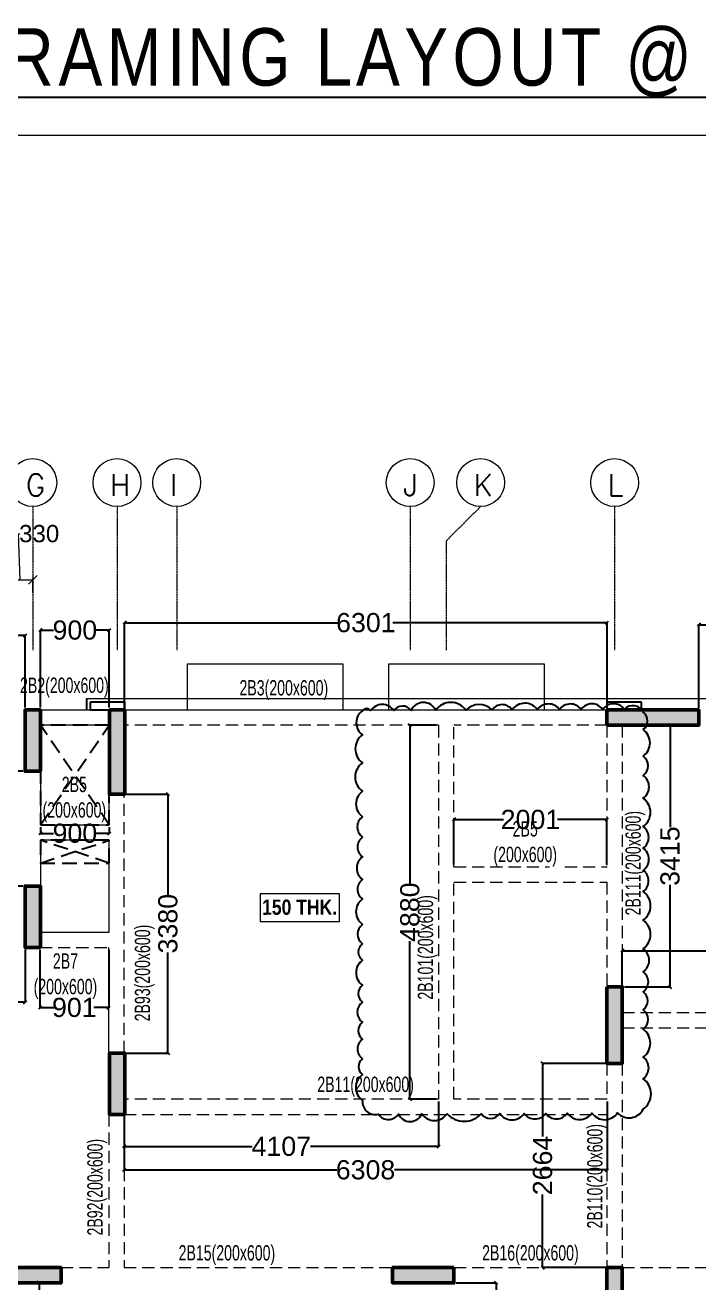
# Model space of a CAD drawing. Header units: millimetres. Extents: x -29 to 37328, y -5 to 79129.
# Drawn here: x 18661 to 27461, y 62709 to 79129 of the extents above; entities that cross this region are included whole.
import ezdxf
from ezdxf.enums import TextEntityAlignment as Align

# ---------------------------------------------------------------- set-up
doc = ezdxf.new("R2010")
doc.units = ezdxf.units.MM
for name, pattern in [('ACAD_ISO04W100', [30, 24, -3, 0, -3]), ('DASHED', [0.75, 0.5, -0.25]), ('HIDDEN', [9.525, 6.35, -3.175])]:
    doc.linetypes.add(name, pattern=pattern)
for name, color, linetype, lineweight in [('A-ANNO-DIMS', 8, 'Continuous', 15), ('A-ANNO-GRID-LINE', 8, 'ACAD_ISO04W100', 20), ('A-ANNO-GRID-TEXT', 13, 'Continuous', 15), ('A-BOXING PROJECTION', 8, 'Continuous', 9), ('A-CLMN', 5, 'Continuous', 50), ('A-CONC-PATT', 253, 'Continuous', 0), ('S - BEAM', 7, 'Continuous', 13), ('S - BEAM TXT', 30, 'Continuous', 13), ('S - SLAB TXT', 2, 'Continuous', 13), ('STR-COL-DIM', 8, 'Continuous', 18), ('STR-Stair', 1, 'Continuous', 13)]:
    doc.layers.add(name, color=color, linetype=linetype, lineweight=lineweight)
for name, color, linetype in [('BAND DETAILS', 2, 'Continuous'), ('S-DIM', 8, 'Continuous'), ('SL-FW-HIDDEN', 1, 'Continuous'), ('sub title', 22, 'Continuous')]:
    doc.layers.add(name, color=color, linetype=linetype)
doc.styles.add('ROMANS', font='romans.shx')
doc.styles.add('S - GRID TXT', font='ARIALNB.TTF')
doc.styles.add('SD', font='ARIALNB.TTF')
doc.styles.add('SOBHA', font='arial.ttf')
doc.styles.add('TITLE', font='tahoma.ttf')
doc.dimstyles.new('S--20', dxfattribs={"dimscale": 20, "dimtxt": 12.5, "dimasz": 2, "dimexe": 0.25, "dimexo": 1.5, "dimgap": 0.1, "dimtad": 0, "dimdec": 0, "dimrnd": 0.0005, "dimzin": 0, "dimdsep": 46, "dimtxsty": 'SOBHA', "dimblk": 'OBLIQUE', "dimcen": 0.09, "dimclrd": 8, "dimclre": 8, "dimclrt": 4, "dimadec": 0, "dimazin": 0, "dimtfac": 1, "dimtdec": 0, "dimtofl": 0, "dimtmove": 0, "dimatfit": 3, "dimfxl": 0.18, "dimtolj": 1, "dimtzin": 0, "dimlwd": -1, "dimlwe": -1, "dimarcsym": 0})
doc.dimstyles.new('S-75', dxfattribs={"dimscale": 75, "dimtxt": 2.5, "dimasz": 1.5, "dimexe": 0.25, "dimexo": 0.25, "dimgap": 0.1, "dimtad": 0, "dimdec": 0, "dimzin": 0, "dimdsep": 46, "dimtxsty": 'SOBHA', "dimblk": 'OBLIQUE', "dimcen": 0.09, "dimclrd": 8, "dimclre": 8, "dimclrt": 6, "dimadec": 5, "dimazin": 0, "dimtfac": 1, "dimtdec": 0, "dimtmove": 0, "dimatfit": 3, "dimfxl": 0.18, "dimtolj": 1, "dimtzin": 0, "dimlwd": -1, "dimlwe": -1, "dimarcsym": 0})

# ---------------------------------------------------------------- blocks, each defined once
blk = doc.blocks.new('*U106')
at = {"layer": 'SL-FW-HIDDEN', "linetype": 'HIDDEN', "ltscale": 30}
for p, q in [((900, 300), (0, 0)), ((0, 300), (900, 0))]:
    blk.add_line(p, q, dxfattribs=at)
blk.add_lwpolyline([(0, 300), (900, 300), (900, 0), (0, 0)], close=True, dxfattribs=at)
at = {"layer": 'SL-FW-HIDDEN', "linetype": 'DASHED', "ltscale": 250, "style": 'TITLE'}
blk.add_attdef('DECRIPTION', text='', height=125, dxfattribs=at).set_placement((960, 116), align=Align.MIDDLE_CENTER)
blk = doc.blocks.new('*U77')
at = {"layer": 'SL-FW-HIDDEN', "linetype": 'HIDDEN', "ltscale": 30}
for p, q in [((900, 1300), (0, 0)), ((0, 1300), (900, 0))]:
    blk.add_line(p, q, dxfattribs=at)
blk.add_lwpolyline([(0, 1300), (900, 1300), (900, 0), (0, 0)], close=True, dxfattribs=at)
at = {"layer": 'SL-FW-HIDDEN', "linetype": 'DASHED', "ltscale": 250, "style": 'TITLE'}
blk.add_attdef('DECRIPTION', text='', height=125, dxfattribs=at).set_placement((960, 116), align=Align.MIDDLE_CENTER)
blk = doc.blocks.new('FIRST FLOOR ROOF FRAMING LAYOUT')
at = {"layer": 'BAND DETAILS', "color": 1, "linetype": 'ByBlock'}
blk.add_lwpolyline([(22733, -2536234, 0.520567), (22733, -2536549, 0.520567), (22733, -2536915, 0.520567), (22733, -2537286, 0.520567), (22733, -2537619, 0.520567), (22733, -2537884, 0.520567), (22733, -2538143, 0.520567), (22733, -2538437, 0.520567), (22733, -2538692, 0.520567), (22733, -2539025, 0.520567), (22733, -2539277, 0.520567), (22733, -2539491, 0.520567), (22733, -2539819, 0.520567), (22733, -2540038, 0.520567), (22733, -2540302, 0.520567), (22733, -2540521, 0.520567), (22733, -2540779, 0.520567), (22733, -2540984, 0.520567), (22733, -2541323, 0.520567), (22940, -2541503, 0.520567), (23203, -2541501, 0.63986), (23508, -2541499, 0.520567), (23837, -2541497, 0.439114), (24285, -2541495, 0.520567), (24525, -2541494, 0.520567), (24846, -2541492, 0.520567), (25126, -2541491, 0.520567), (25407, -2541489, 0.520567), (25728, -2541487, 0.520567), (26064, -2541485, 0.520567), (26398, -2541436, 0.520567), (26398, -2541038, 0.520567), (26398, -2540758, 0.520567), (26398, -2540391, 0.520567), (26398, -2540139, 0.520567), (26398, -2539906, 0.520567), (26398, -2539644, 0.520567), (26398, -2539342, 0.520567), (26398, -2538969, 0.520567), (26398, -2538594, 0.520567), (26398, -2538318, 0.520567), (26398, -2538029, 0.520567), (26398, -2537747, 0.520567), (26398, -2537377, 0.520567), (26398, -2537078, 0.520567), (26398, -2536828, 0.520567), (26398, -2536481, 0.520567), (26398, -2536254, 0.520567), (26152, -2536215, 0.520567), (25870, -2536217, 0.520567), (25588, -2536218, 0.520567), (25306, -2536220, 0.520567), (25017, -2536221, 0.520567), (24687, -2536223, 0.520567), (24423, -2536224, 0.413218), (24083, -2536226, 0.520567), (23690, -2536228, 0.633072), (23366, -2536230, 0.520567), (23143, -2536232, 0.520567), (22839, -2536233, 0.520567)], format="xyb", close=True, dxfattribs=at)
at = {"layer": 'S - BEAM', "linetype": 'ByBlock', "ltscale": 25}
for p, q in [((18525, -2536224, 0), (19425, -2536224, 0)), ((19625, -2536224, 0), (25927, -2536224, 0)), ((19425, -2536424, 0), (18525, -2536424, 0)), ((18525, -2537024, 0), (18525, -2537724, 0)), ((19425, -2537724, 0), (19425, -2537324, 0)), ((18525, -2537924, 0), (18525, -2538524, 0)), ((19425, -2539124, 0), (19425, -2537924, 0)), ((18525, -2539124, 0), (19425, -2539124, 0)), ((19418, -2540704, -1), (19418, -2539324, -1))]:
    blk.add_line(p, q, dxfattribs=at)
at = {"layer": 'S - BEAM', "linetype": 'HIDDEN', "ltscale": 25}
for p, q in [((23726, -2536424, 1), (19625, -2536424, 0)), ((25927, -2536424, 0), (23926, -2536424, 1)), ((25926, -2536424), (25926, -2538274)), ((26126, -2536424), (26126, -2539839)), ((19618, -2540704, -1), (19618, -2537324, -1)), ((25926, -2538474), (25926, -2539839)), ((18518, -2539324, 0), (19419, -2539324, 0)), ((26126, -2540174, 0), (31456, -2540174, 0)), ((26127, -2540374, 0), (28956, -2540374, 0)), ((25926, -2540839), (25926, -2541304)), ((26126, -2540839), (26126, -2543504)), ((23726, -2541304, 0), (19618, -2541304, -1)), ((19418, -2541504, -1), (19418, -2543504, -1)), ((19618, -2541504, -1), (19618, -2543504, -1)), ((19618, -2541504, -1), (25927, -2541504, -1)), ((25926, -2541504), (25926, -2543504)), ((18796, -2543504), (19418, -2543504)), ((19618, -2543504), (23126, -2543504)), ((23926, -2543504), (25926, -2543504)), ((26126, -2543504), (28956, -2543504))]:
    blk.add_line(p, q, dxfattribs=at)
at = {"layer": 'S - BEAM', "color": 7, "linetype": 'ByBlock', "elevation": 0}
for points in [[(20445, -2536224), (20445, -2535624), (22475, -2535624), (22475, -2536224)], [(23075, -2536224), (23075, -2535624), (25104, -2535624), (25104, -2536224)]]:
    blk.add_lwpolyline(points, dxfattribs=at)
at = {"layer": 'S - BEAM', "linetype": 'HIDDEN', "ltscale": 25}
for points, elevation in [([(23726, -2536424), (23726, -2541304)], 0), ([(23926, -2538274), (23926, -2536424)], 0), ([(23926, -2538274), (25176, -2538274)], -2), ([(25376, -2538274), (25927, -2538274)], -2), ([(23926, -2541304), (23926, -2539839), (23926, -2538474)], 0), ([(23926, -2538474), (25927, -2538474)], -2), ([(25927, -2541304), (23926, -2541304)], -1)]:
    blk.add_lwpolyline(points, dxfattribs=dict(at, elevation=elevation))
at = {"layer": 'S - BEAM', "linetype": 'ByBlock', "ltscale": 25}
blk.add_lwpolyline([(18525, -2537724), (19425, -2537724)], dxfattribs=at)
at = {"layer": 'S - BEAM', "linetype": 'ByBlock', "ltscale": 25, "elevation": 0}
blk.add_lwpolyline([(19425, -2537924), (18525, -2537924)], dxfattribs=at)
at = {"layer": 'S - SLAB TXT', "color": 9, "elevation": 0}
blk.add_lwpolyline([(21394, -2538987), (22431, -2538987), (22431, -2538623), (21394, -2538623)], close=True, dxfattribs=at)
at = {"layer": 'SL-FW-HIDDEN', "color": 3, "linetype": 'DASHED', "lineweight": 5, "ltscale": 30, "xscale": -1, "rotation": 180}
for name, p in [('*U77', (18525, -2536424, 0)), ('*U106', (18525, -2537924, 0))]:
    blk.add_blockref(name, p, dxfattribs=at)
at = {"layer": 'S - BEAM TXT', "char_height": 200, "attachment_point": 8, "style": 'S - GRID TXT'}
for s, insert in [('{\\fSwis721 LtCn BT|b0|i0|c0|p34;\\W0.9;2B2(200x600)}', (18838, -2536062)), ('{\\fSwis721 LtCn BT|b0|i0|c0|p34;\\W0.9;2B3(200x600)}', (21705, -2536095, 0)), ('{\\fSwis721 LtCn BT|b0|i0|c0|p34;\\W0.9;2B5\\P(200x600)}', (18968, -2537690)), ('{\\fSwis721 LtCn BT|b0|i0|c0|p34;\\W0.9;2B7\\P(200x600)}', (18852, -2539996, 0)), ('{\\fSwis721 LtCn BT|b0|i0|c0|p34;\\W0.9;2B11(200x600)}', (22773, -2541272, 0)), ('{\\fSwis721 LtCn BT|b0|i0|c0|p34;\\W0.9;2B15(200x600)}', (20961, -2543472, 1)), ('{\\fSwis721 LtCn BT|b0|i0|c0|p34;\\W0.9;2B16(200x600)}', (24926, -2543472, 1))]:
    blk.add_mtext(s, dxfattribs=dict(at, insert=insert))
at = {"layer": 'S - BEAM TXT', "char_height": 200, "attachment_point": 8, "rotation": 90, "style": 'S - GRID TXT'}
for s, insert in [('{\\fSwis721 LtCn BT|b0|i0|c0|p34;\\W0.9;2B111(200x600)}', (26427, -2538225, 0)), ('{\\fSwis721 LtCn BT|b0|i0|c0|p34;\\W0.9;2B93(200x600)}', (20018, -2539659, 0)), ('{\\fSwis721 LtCn BT|b0|i0|c0|p34;\\W0.9;2B110(200x600)}', (25927, -2542312, 1)), ('{\\fSwis721 LtCn BT|b0|i0|c0|p34;\\W0.9;2B92(200x600)}', (19398, -2542455, 0))]:
    blk.add_mtext(s, dxfattribs=dict(at, insert=insert))
at = {"layer": 'S - BEAM TXT', "color": 1, "insert": (24858, -2538270, 0), "char_height": 200, "attachment_point": 8, "style": 'S - GRID TXT'}
blk.add_mtext('{\\fSwis721 LtCn BT|b0|i0|c0|p34;\\W0.9;2B5\\P(200x600)}', dxfattribs=at)
at = {"layer": 'S - BEAM TXT', "color": 1, "insert": (23715, -2539324, 1), "char_height": 200, "attachment_point": 8, "rotation": 90, "style": 'S - GRID TXT'}
blk.add_mtext('{\\fSwis721 LtCn BT|b0|i0|c0|p34;\\W0.9;2B101(200x600)}', dxfattribs=at)
at = {"layer": 'S - SLAB TXT', "linetype": 'Continuous', "style": 'S - GRID TXT'}
blk.add_text('150 THK.', height=200, rotation=0.0107, dxfattribs=at).set_placement((21421, -2538899, 0))
blk = doc.blocks.new('_Oblique')
at = {"color": 0, "linetype": 'ByBlock', "lineweight": -2}
blk.add_line((-0.5, -0.5), (0.5, 0.5), dxfattribs=at)
blk = doc.blocks.new('*D12')
at = {"layer": 'Defpoints', "color": 0, "transparency": 16777216}
for p in [(31040, -1593781), (30710, -1593969, 0), (31040, -1593969, 0)]:
    blk.add_point(p, dxfattribs=at)
at = {"layer": 'STR-COL-DIM', "color": 8, "transparency": 16777216}
for p, q in [((30875, -1593781), (30854, -1593179)), ((30854, -1593179), (30869, -1593179)), ((30710, -1593950), (30710, -1593762)), ((30710, -1593781), (31040, -1593781)), ((31040, -1593950), (31040, -1593762))]:
    blk.add_line(p, q, dxfattribs=at)
at = {"layer": 'STR-COL-DIM', "color": 8, "transparency": 16777216, "xscale": 112.5, "yscale": 112.5, "zscale": 112.5, "rotation": 180}
blk.add_blockref('_Oblique', (30710, -1593781), dxfattribs=at)
at = {"layer": 'STR-COL-DIM', "color": 8, "transparency": 16777216, "xscale": 112.5, "yscale": 112.5, "zscale": 112.5}
blk.add_blockref('_Oblique', (31040, -1593781), dxfattribs=at)
at = {"layer": 'STR-COL-DIM', "color": 6, "transparency": 16777216, "insert": (31124, -1593179), "char_height": 225, "attachment_point": 5, "style": 'SOBHA'}
blk.add_mtext('\\A1;330', dxfattribs=at)
blk = doc.blocks.new('FFR')
at = {"layer": 'A-CONC-PATT'}
h = blk.add_hatch(color=256, dxfattribs=at)
h.dxf.hatch_style = 1
h.paths.add_polyline_path([(10570, 38060), (10770, 38060), (10770, 38860), (10570, 38860)])
h = blk.add_hatch(color=256, dxfattribs=at)
h.dxf.hatch_style = 1
h.paths.add_polyline_path([(11870, 38860), (11670, 38860), (11670, 37760), (11870, 37760)])
h = blk.add_hatch(color=256, dxfattribs=at)
h.dxf.hatch_style = 1
h.paths.add_polyline_path([(18170, 38860), (18170, 38660), (19370, 38660), (19370, 38860)])
h = blk.add_hatch(color=256, dxfattribs=at)
h.dxf.hatch_style = 1
h.paths.add_polyline_path([(10570, 35760), (10770, 35760), (10770, 36560), (10570, 36560)])
h = blk.add_hatch(color=256, dxfattribs=at)
h.dxf.hatch_style = 1
h.paths.add_polyline_path([(11870, 34380), (11670, 34380), (11670, 33580), (11870, 33580)])
h = blk.add_hatch(color=256, dxfattribs=at)
h.dxf.hatch_style = 1
h.paths.add_polyline_path([(10240, 31580), (10240, 31380), (11040, 31380), (11040, 31580)])
h = blk.add_hatch(color=256, dxfattribs=at)
h.dxf.hatch_style = 1
h.paths.add_polyline_path([(16170, 31380), (16170, 31580), (15370, 31580), (15370, 31380)])
h = blk.add_hatch(color=256, dxfattribs=at)
h.dxf.hatch_style = 1
h.paths.add_polyline_path([(18170, 30580), (18370, 30580), (18370, 31580), (18170, 31580)])
at = {"layer": 'A-CLMN'}
for points, elevation in [([(10770, 38060), (10570, 38060), (10570, 38860), (10770, 38860)], 0), ([(11670, 38860), (11870, 38860), (11870, 37760), (11670, 37760)], 0), ([(18170, 38660), (18170, 38860), (19370, 38860), (19370, 38660)], 1), ([(10770, 35760), (10570, 35760), (10570, 36560), (10770, 36560)], 0), ([(11670, 34380), (11870, 34380), (11870, 33580), (11670, 33580)], 0), ([(10240, 31380), (10240, 31580), (11040, 31580), (11040, 31380)], 1), ([(16170, 31580), (16170, 31380), (15370, 31380), (15370, 31580)], 1), ([(18370, 30580), (18170, 30580), (18170, 31580), (18370, 31580)], 1)]:
    blk.add_lwpolyline(points, close=True, dxfattribs=dict(at, elevation=elevation))
blk = doc.blocks.new('ELEVATION FEATURE - ELEVATION FEATURE-2962623-SECOND FLOOR LEVEL')
at = {"layer": 'A-BOXING PROJECTION', "color": 2}
for p, q in [((4989488, 4991256), (4990808, 4991256)), ((4990808, 4991256), (4998138, 4991256))]:
    blk.add_line(p, q, dxfattribs=at)
at = {"layer": 'A-BOXING PROJECTION', "color": 2, "lineweight": 25}
for p, q in [((4989488, 4991256), (4989488, 4991106)), ((4989988, 4991206), (4989538, 4991206)), ((4989538, 4991206), (4989538, 4991106)), ((4989988, 4991106), (4989988, 4991206)), ((4996738, 4991206), (4996288, 4991206)), ((4996288, 4991206), (4996288, 4991106)), ((4996738, 4991106), (4996738, 4991206)), ((4989538, 4991106), (4989988, 4991106)), ((4996288, 4991106), (4996738, 4991106))]:
    blk.add_line(p, q, dxfattribs=at)
blk = doc.blocks.new('*D380')
at = {"layer": 'Defpoints', "color": 0, "linetype": 'ByBlock', "transparency": 16777216}
for p in [(26261, 68758), (24261, 68139, 0), (26261, 68139)]:
    blk.add_point(p, dxfattribs=at)
at = {"layer": 'S-DIM', "color": 8, "transparency": 16777216}
for p, q in [((24261, 68169), (24261, 68763)), ((24261, 68758), (24908, 68758)), ((26261, 68758), (25614, 68758)), ((26261, 68169), (26261, 68763))]:
    blk.add_line(p, q, dxfattribs=at)
at = {"layer": 'S-DIM', "color": 8, "linetype": 'ByBlock', "transparency": 16777216, "xscale": 40, "yscale": 40, "zscale": 40, "rotation": 180}
blk.add_blockref('_Oblique', (24261, 68758), dxfattribs=at)
at = {"layer": 'S-DIM', "color": 8, "linetype": 'ByBlock', "transparency": 16777216, "xscale": 40, "yscale": 40, "zscale": 40}
blk.add_blockref('_Oblique', (26261, 68758), dxfattribs=at)
at = {"layer": 'S-DIM', "color": 4, "linetype": 'ByBlock', "transparency": 16777216, "insert": (25261, 68758), "char_height": 250, "attachment_point": 5, "style": 'SOBHA'}
blk.add_mtext('\\A1;2001', dxfattribs=at)
blk = doc.blocks.new('*D252')
at = {"layer": 'Defpoints', "color": 0, "linetype": 'ByBlock', "transparency": 16777216}
for p in [(24061, 69988, 0), (23686, 65108), (24061, 65108, 0)]:
    blk.add_point(p, dxfattribs=at)
at = {"layer": 'S-DIM', "color": 8, "transparency": 16777216}
for p, q in [((24031, 69988), (23681, 69988)), ((23686, 69988), (23686, 67928)), ((23686, 65108), (23686, 67168)), ((24031, 65108), (23681, 65108))]:
    blk.add_line(p, q, dxfattribs=at)
at = {"layer": 'S-DIM', "color": 8, "linetype": 'ByBlock', "transparency": 16777216, "xscale": 40, "yscale": 40, "zscale": 40}
for p, rotation in [((23686, 69988), 90), ((23686, 65108), 270)]:
    blk.add_blockref('_Oblique', p, dxfattribs=dict(at, rotation=rotation))
at = {"layer": 'S-DIM', "color": 4, "linetype": 'ByBlock', "transparency": 16777216, "insert": (23686, 67548), "char_height": 250, "attachment_point": 5, "rotation": 90, "style": 'SOBHA'}
blk.add_mtext('\\A1;4880', dxfattribs=at)
blk = doc.blocks.new('*D257')
at = {"layer": 'Defpoints', "color": 0, "linetype": 'ByBlock', "transparency": 16777216}
for p in [(18661, 71161), (17161, 70189, 0), (18661, 70189, 0)]:
    blk.add_point(p, dxfattribs=at)
at = {"layer": 'S-DIM', "color": 8, "transparency": 16777216}
for p, q in [((17161, 70219), (17161, 71166)), ((17161, 71161), (17548, 71161)), ((18661, 71161), (18274, 71161)), ((18661, 70219), (18661, 71166))]:
    blk.add_line(p, q, dxfattribs=at)
at = {"layer": 'S-DIM', "color": 8, "linetype": 'ByBlock', "transparency": 16777216, "xscale": 40, "yscale": 40, "zscale": 40, "rotation": 180}
blk.add_blockref('_Oblique', (17161, 71161), dxfattribs=at)
at = {"layer": 'S-DIM', "color": 8, "linetype": 'ByBlock', "transparency": 16777216, "xscale": 40, "yscale": 40, "zscale": 40}
blk.add_blockref('_Oblique', (18661, 71161), dxfattribs=at)
at = {"layer": 'S-DIM', "color": 4, "linetype": 'ByBlock', "transparency": 16777216, "insert": (17911, 71161), "char_height": 250, "attachment_point": 5, "style": 'SOBHA'}
blk.add_mtext('\\A1;1500', dxfattribs=at)
blk = doc.blocks.new('*D384')
at = {"layer": 'Defpoints', "color": 0, "linetype": 'ByBlock', "transparency": 16777216}
for p in [(19760, 71230), (18860, 70189, 0), (19760, 70189, 0)]:
    blk.add_point(p, dxfattribs=at)
at = {"layer": 'S-DIM', "color": 8, "transparency": 16777216}
for p, q in [((18860, 70219), (18860, 71235)), ((18860, 71230), (19033, 71230)), ((19760, 71230), (19588, 71230)), ((19760, 70219), (19760, 71235))]:
    blk.add_line(p, q, dxfattribs=at)
at = {"layer": 'S-DIM', "color": 8, "linetype": 'ByBlock', "transparency": 16777216, "xscale": 40, "yscale": 40, "zscale": 40, "rotation": 180}
blk.add_blockref('_Oblique', (18860, 71230), dxfattribs=at)
at = {"layer": 'S-DIM', "color": 8, "linetype": 'ByBlock', "transparency": 16777216, "xscale": 40, "yscale": 40, "zscale": 40}
blk.add_blockref('_Oblique', (19760, 71230), dxfattribs=at)
at = {"layer": 'S-DIM', "color": 4, "linetype": 'ByBlock', "transparency": 16777216, "insert": (19310, 71230), "char_height": 250, "attachment_point": 5, "style": 'SOBHA'}
blk.add_mtext('\\A1;900', dxfattribs=at)
blk = doc.blocks.new('*D258')
at = {"layer": 'Defpoints', "color": 0, "linetype": 'ByBlock', "transparency": 16777216}
for p in [(26262, 71327), (19960, 69989, 0), (26262, 69988, 0)]:
    blk.add_point(p, dxfattribs=at)
at = {"layer": 'S-DIM', "color": 8, "transparency": 16777216}
for p, q in [((19960, 70019), (19960, 71332)), ((19960, 71327), (22759, 71327)), ((26262, 71327), (23463, 71327)), ((26262, 70018), (26262, 71332))]:
    blk.add_line(p, q, dxfattribs=at)
at = {"layer": 'S-DIM', "color": 8, "linetype": 'ByBlock', "transparency": 16777216, "xscale": 40, "yscale": 40, "zscale": 40, "rotation": 180}
blk.add_blockref('_Oblique', (19960, 71327), dxfattribs=at)
at = {"layer": 'S-DIM', "color": 8, "linetype": 'ByBlock', "transparency": 16777216, "xscale": 40, "yscale": 40, "zscale": 40}
blk.add_blockref('_Oblique', (26262, 71327), dxfattribs=at)
at = {"layer": 'S-DIM', "color": 4, "linetype": 'ByBlock', "transparency": 16777216, "insert": (23111, 71327), "char_height": 250, "attachment_point": 5, "style": 'SOBHA'}
blk.add_mtext('\\A1;6301', dxfattribs=at)
blk = doc.blocks.new('*D385')
at = {"layer": 'Defpoints', "color": 0, "linetype": 'ByBlock', "transparency": 16777216}
for p in [(27461, 71301), (27461, 70188), (30991, 70189, 1)]:
    blk.add_point(p, dxfattribs=at)
at = {"layer": 'S-DIM', "color": 8, "transparency": 16777216}
for p, q in [((27461, 70218), (27461, 71306)), ((27461, 71301), (28851, 71301)), ((30991, 71301), (29602, 71301)), ((30991, 70219), (30991, 71306))]:
    blk.add_line(p, q, dxfattribs=at)
at = {"layer": 'S-DIM', "color": 8, "linetype": 'ByBlock', "transparency": 16777216, "xscale": 40, "yscale": 40, "zscale": 40, "rotation": 180}
blk.add_blockref('_Oblique', (27461, 71301), dxfattribs=at)
at = {"layer": 'S-DIM', "color": 8, "linetype": 'ByBlock', "transparency": 16777216, "xscale": 40, "yscale": 40, "zscale": 40}
blk.add_blockref('_Oblique', (30991, 71301), dxfattribs=at)
at = {"layer": 'S-DIM', "color": 4, "linetype": 'ByBlock', "transparency": 16777216, "insert": (29226, 71301), "char_height": 250, "attachment_point": 5, "style": 'SOBHA'}
blk.add_mtext('\\A1;3529', dxfattribs=at)
blk = doc.blocks.new('*D259')
at = {"layer": 'Defpoints', "color": 0, "linetype": 'ByBlock', "transparency": 16777216}
for p in [(18860, 68689, 0), (19760, 68689, 0), (19760, 68577)]:
    blk.add_point(p, dxfattribs=at)
at = {"layer": 'S-DIM', "color": 8, "transparency": 16777216}
for p, q in [((18860, 68659), (18860, 68572)), ((19760, 68659), (19760, 68572)), ((18860, 68577), (19033, 68577)), ((19760, 68577), (19588, 68577))]:
    blk.add_line(p, q, dxfattribs=at)
at = {"layer": 'S-DIM', "color": 8, "linetype": 'ByBlock', "transparency": 16777216, "xscale": 40, "yscale": 40, "zscale": 40, "rotation": 180}
blk.add_blockref('_Oblique', (18860, 68577), dxfattribs=at)
at = {"layer": 'S-DIM', "color": 8, "linetype": 'ByBlock', "transparency": 16777216, "xscale": 40, "yscale": 40, "zscale": 40}
blk.add_blockref('_Oblique', (19760, 68577), dxfattribs=at)
at = {"layer": 'S-DIM', "color": 4, "linetype": 'ByBlock', "transparency": 16777216, "insert": (19310, 68577), "char_height": 250, "attachment_point": 5, "style": 'SOBHA'}
blk.add_mtext('\\A1;900', dxfattribs=at)
blk = doc.blocks.new('*D260')
at = {"layer": 'Defpoints', "color": 0, "linetype": 'ByBlock', "transparency": 16777216}
for p in [(14061, 67089, 0), (18661, 67089, 0), (18661, 66373)]:
    blk.add_point(p, dxfattribs=at)
at = {"layer": 'S-DIM', "color": 8, "transparency": 16777216}
for p, q in [((14061, 67059), (14061, 66368)), ((18661, 67059), (18661, 66368)), ((14061, 66373), (15981, 66373)), ((18661, 66373), (16741, 66373))]:
    blk.add_line(p, q, dxfattribs=at)
at = {"layer": 'S-DIM', "color": 8, "linetype": 'ByBlock', "transparency": 16777216, "xscale": 40, "yscale": 40, "zscale": 40, "rotation": 180}
blk.add_blockref('_Oblique', (14061, 66373), dxfattribs=at)
at = {"layer": 'S-DIM', "color": 8, "linetype": 'ByBlock', "transparency": 16777216, "xscale": 40, "yscale": 40, "zscale": 40}
blk.add_blockref('_Oblique', (18661, 66373), dxfattribs=at)
at = {"layer": 'S-DIM', "color": 4, "linetype": 'ByBlock', "transparency": 16777216, "insert": (16361, 66373), "char_height": 250, "attachment_point": 5, "style": 'SOBHA'}
blk.add_mtext('\\A1;4600', dxfattribs=at)
blk = doc.blocks.new('*D261')
at = {"layer": 'Defpoints', "color": 0, "linetype": 'ByBlock', "transparency": 16777216}
for p in [(18853, 67088, 0), (19753, 67088, 0), (19753, 66303)]:
    blk.add_point(p, dxfattribs=at)
at = {"layer": 'S-DIM', "color": 8, "transparency": 16777216}
for p, q in [((18853, 67058), (18853, 66298)), ((19753, 67058), (19753, 66298)), ((18853, 66303), (19049, 66303)), ((19753, 66303), (19557, 66303))]:
    blk.add_line(p, q, dxfattribs=at)
at = {"layer": 'S-DIM', "color": 8, "linetype": 'ByBlock', "transparency": 16777216, "xscale": 40, "yscale": 40, "zscale": 40, "rotation": 180}
blk.add_blockref('_Oblique', (18853, 66303), dxfattribs=at)
at = {"layer": 'S-DIM', "color": 8, "linetype": 'ByBlock', "transparency": 16777216, "xscale": 40, "yscale": 40, "zscale": 40}
blk.add_blockref('_Oblique', (19753, 66303), dxfattribs=at)
at = {"layer": 'S-DIM', "color": 4, "linetype": 'ByBlock', "transparency": 16777216, "insert": (19303, 66303), "char_height": 250, "attachment_point": 5, "style": 'SOBHA'}
blk.add_mtext('\\A1;901', dxfattribs=at)
blk = doc.blocks.new('*D262')
at = {"layer": 'Defpoints', "color": 0, "linetype": 'ByBlock', "transparency": 16777216}
for p in [(31791, 67044), (26461, 66238, 0), (31791, 66238, 0)]:
    blk.add_point(p, dxfattribs=at)
at = {"layer": 'S-DIM', "color": 8, "transparency": 16777216}
for p, q in [((26461, 66268), (26461, 67049)), ((26461, 67044), (28751, 67044)), ((31791, 67044), (29501, 67044)), ((31791, 66268), (31791, 67049))]:
    blk.add_line(p, q, dxfattribs=at)
at = {"layer": 'S-DIM', "color": 8, "linetype": 'ByBlock', "transparency": 16777216, "xscale": 40, "yscale": 40, "zscale": 40, "rotation": 180}
blk.add_blockref('_Oblique', (26461, 67044), dxfattribs=at)
at = {"layer": 'S-DIM', "color": 8, "linetype": 'ByBlock', "transparency": 16777216, "xscale": 40, "yscale": 40, "zscale": 40}
blk.add_blockref('_Oblique', (31791, 67044), dxfattribs=at)
at = {"layer": 'S-DIM', "color": 4, "linetype": 'ByBlock', "transparency": 16777216, "insert": (29126, 67044), "char_height": 250, "attachment_point": 5, "style": 'SOBHA'}
blk.add_mtext('\\A1;5330', dxfattribs=at)
blk = doc.blocks.new('*D264')
at = {"layer": 'Defpoints', "color": 0, "linetype": 'ByBlock', "transparency": 16777216}
for p in [(19953, 65108, -1), (24061, 65108, 0), (24061, 64490)]:
    blk.add_point(p, dxfattribs=at)
at = {"layer": 'S-DIM', "color": 8, "transparency": 16777216}
for p, q in [((19953, 65078), (19953, 64485)), ((24061, 65078), (24061, 64485)), ((19953, 64490), (21627, 64490)), ((24061, 64490), (22387, 64490))]:
    blk.add_line(p, q, dxfattribs=at)
at = {"layer": 'S-DIM', "color": 8, "linetype": 'ByBlock', "transparency": 16777216, "xscale": 40, "yscale": 40, "zscale": 40, "rotation": 180}
blk.add_blockref('_Oblique', (19953, 64490), dxfattribs=at)
at = {"layer": 'S-DIM', "color": 8, "linetype": 'ByBlock', "transparency": 16777216, "xscale": 40, "yscale": 40, "zscale": 40}
blk.add_blockref('_Oblique', (24061, 64490), dxfattribs=at)
at = {"layer": 'S-DIM', "color": 4, "linetype": 'ByBlock', "transparency": 16777216, "insert": (22007, 64490), "char_height": 250, "attachment_point": 5, "style": 'SOBHA'}
blk.add_mtext('\\A1;4107', dxfattribs=at)
blk = doc.blocks.new('*D265')
at = {"layer": 'Defpoints', "color": 0, "linetype": 'ByBlock', "transparency": 16777216}
for p in [(19953, 65149, -1), (26262, 65108, -1), (26262, 64183)]:
    blk.add_point(p, dxfattribs=at)
at = {"layer": 'S-DIM', "color": 8, "transparency": 16777216}
for p, q in [((19953, 65119), (19953, 64178)), ((26262, 65078), (26262, 64178)), ((19953, 64183), (22731, 64183)), ((26262, 64183), (23484, 64183))]:
    blk.add_line(p, q, dxfattribs=at)
at = {"layer": 'S-DIM', "color": 8, "linetype": 'ByBlock', "transparency": 16777216, "xscale": 40, "yscale": 40, "zscale": 40, "rotation": 180}
blk.add_blockref('_Oblique', (19953, 64183), dxfattribs=at)
at = {"layer": 'S-DIM', "color": 8, "linetype": 'ByBlock', "transparency": 16777216, "xscale": 40, "yscale": 40, "zscale": 40}
blk.add_blockref('_Oblique', (26262, 64183), dxfattribs=at)
at = {"layer": 'S-DIM', "color": 4, "linetype": 'ByBlock', "transparency": 16777216, "insert": (23107, 64183), "char_height": 250, "attachment_point": 5, "style": 'SOBHA'}
blk.add_mtext('\\A1;6308', dxfattribs=at)
blk = doc.blocks.new('*D348')
at = {"layer": 'Defpoints', "color": 0, "linetype": 'ByBlock', "transparency": 16777216}
for p in [(18530, 62709, 0), (18842, 62709), (18531, 59159, 1)]:
    blk.add_point(p, dxfattribs=at)
at = {"layer": 'S-DIM', "color": 8, "transparency": 16777216}
for p, q in [((18560, 62709), (18847, 62709)), ((18842, 62709), (18842, 61308)), ((18842, 59159), (18842, 60559)), ((18561, 59159), (18847, 59159))]:
    blk.add_line(p, q, dxfattribs=at)
at = {"layer": 'S-DIM', "color": 8, "linetype": 'ByBlock', "transparency": 16777216, "xscale": 40, "yscale": 40, "zscale": 40}
for p, rotation in [((18842, 62709), 90), ((18842, 59159), 270)]:
    blk.add_blockref('_Oblique', p, dxfattribs=dict(at, rotation=rotation))
at = {"layer": 'S-DIM', "color": 4, "linetype": 'ByBlock', "transparency": 16777216, "insert": (18842, 60934), "char_height": 250, "attachment_point": 5, "rotation": 90, "style": 'SOBHA'}
blk.add_mtext('\\A1;3550', dxfattribs=at)
blk = doc.blocks.new('*D349')
at = {"layer": 'Defpoints', "color": 0, "linetype": 'ByBlock', "transparency": 16777216}
for p in [(17681, 69389), (18660, 69389, 0), (18661, 67889, 0)]:
    blk.add_point(p, dxfattribs=at)
at = {"layer": 'S-DIM', "color": 8, "transparency": 16777216}
for p, q in [((18630, 69389), (17676, 69389)), ((17681, 69389), (17681, 69002)), ((17681, 67889), (17681, 68275)), ((18631, 67889), (17676, 67889))]:
    blk.add_line(p, q, dxfattribs=at)
at = {"layer": 'S-DIM', "color": 8, "linetype": 'ByBlock', "transparency": 16777216, "xscale": 40, "yscale": 40, "zscale": 40}
for p, rotation in [((17681, 69389), 90), ((17681, 67889), 270)]:
    blk.add_blockref('_Oblique', p, dxfattribs=dict(at, rotation=rotation))
at = {"layer": 'S-DIM', "color": 4, "linetype": 'ByBlock', "transparency": 16777216, "insert": (17681, 68639), "char_height": 250, "attachment_point": 5, "rotation": 90, "style": 'SOBHA'}
blk.add_mtext('\\A1;1500', dxfattribs=at)
blk = doc.blocks.new('*D351')
at = {"layer": 'Defpoints', "color": 0, "linetype": 'ByBlock', "transparency": 16777216}
for p in [(19953, 69088, -1), (20526, 69088), (19953, 65708, -1)]:
    blk.add_point(p, dxfattribs=at)
at = {"layer": 'S-DIM', "color": 8, "transparency": 16777216}
for p, q in [((19983, 69088), (20531, 69088)), ((20526, 69088), (20526, 67773)), ((20526, 65708), (20526, 67023)), ((19983, 65708), (20531, 65708))]:
    blk.add_line(p, q, dxfattribs=at)
at = {"layer": 'S-DIM', "color": 8, "linetype": 'ByBlock', "transparency": 16777216, "xscale": 40, "yscale": 40, "zscale": 40}
for p, rotation in [((20526, 69088), 90), ((20526, 65708), 270)]:
    blk.add_blockref('_Oblique', p, dxfattribs=dict(at, rotation=rotation))
at = {"layer": 'S-DIM', "color": 4, "linetype": 'ByBlock', "transparency": 16777216, "insert": (20526, 67398), "char_height": 250, "attachment_point": 5, "rotation": 90, "style": 'SOBHA'}
blk.add_mtext('\\A1;3380', dxfattribs=at)
blk = doc.blocks.new('*D421')
at = {"layer": 'Defpoints', "color": 0, "linetype": 'ByBlock', "transparency": 16777216}
for p in [(24261, 62708), (24260, 59159, 0), (24813, 59159)]:
    blk.add_point(p, dxfattribs=at)
at = {"layer": 'S-DIM', "color": 8, "transparency": 16777216}
for p, q in [((24291, 62708), (24818, 62708)), ((24813, 62708), (24813, 61309)), ((24813, 59159), (24813, 60558)), ((24290, 59159), (24818, 59159))]:
    blk.add_line(p, q, dxfattribs=at)
at = {"layer": 'S-DIM', "color": 8, "linetype": 'ByBlock', "transparency": 16777216, "xscale": 40, "yscale": 40, "zscale": 40}
for p, rotation in [((24813, 62708), 90), ((24813, 59159), 270)]:
    blk.add_blockref('_Oblique', p, dxfattribs=dict(at, rotation=rotation))
at = {"layer": 'S-DIM', "color": 4, "linetype": 'ByBlock', "transparency": 16777216, "insert": (24813, 60933), "char_height": 250, "attachment_point": 5, "rotation": 90, "style": 'SOBHA'}
blk.add_mtext('\\A1;3549', dxfattribs=at)
blk = doc.blocks.new('*D426')
at = {"layer": 'Defpoints', "color": 0, "linetype": 'ByBlock', "transparency": 16777216}
for p in [(25420, 65573), (26461, 65573), (26461, 62909, 1)]:
    blk.add_point(p, dxfattribs=at)
at = {"layer": 'S-DIM', "color": 8, "transparency": 16777216}
for p, q in [((26431, 65573), (25415, 65573)), ((25420, 65573), (25420, 64618)), ((25420, 62909), (25420, 63864)), ((26431, 62909), (25415, 62909))]:
    blk.add_line(p, q, dxfattribs=at)
at = {"layer": 'S-DIM', "color": 8, "linetype": 'ByBlock', "transparency": 16777216, "xscale": 40, "yscale": 40, "zscale": 40}
for p, rotation in [((25420, 65573), 90), ((25420, 62909), 270)]:
    blk.add_blockref('_Oblique', p, dxfattribs=dict(at, rotation=rotation))
at = {"layer": 'S-DIM', "color": 4, "linetype": 'ByBlock', "transparency": 16777216, "insert": (25420, 64241), "char_height": 250, "attachment_point": 5, "rotation": 90, "style": 'SOBHA'}
blk.add_mtext('\\A1;2664', dxfattribs=at)
blk = doc.blocks.new('*D427')
at = {"layer": 'Defpoints', "color": 0, "linetype": 'ByBlock', "transparency": 16777216}
for p in [(26461, 69988), (27085, 69988), (26461, 66573)]:
    blk.add_point(p, dxfattribs=at)
at = {"layer": 'S-DIM', "color": 8, "transparency": 16777216}
for p, q in [((26491, 69988), (27090, 69988)), ((27085, 69988), (27085, 68657)), ((27085, 66573), (27085, 67904)), ((26491, 66573), (27090, 66573))]:
    blk.add_line(p, q, dxfattribs=at)
at = {"layer": 'S-DIM', "color": 8, "linetype": 'ByBlock', "transparency": 16777216, "xscale": 40, "yscale": 40, "zscale": 40}
for p, rotation in [((27085, 69988), 90), ((27085, 66573), 270)]:
    blk.add_blockref('_Oblique', p, dxfattribs=dict(at, rotation=rotation))
at = {"layer": 'S-DIM', "color": 4, "linetype": 'ByBlock', "transparency": 16777216, "insert": (27085, 68280), "char_height": 250, "attachment_point": 5, "rotation": 90, "style": 'SOBHA'}
blk.add_mtext('\\A1;3415', dxfattribs=at)
blk = doc.blocks.new('STRG')
at = {"layer": 'A-ANNO-DIMS', "linetype": 'ACAD_ISO04W100'}
for p, q in [((31040.4, -1592823.7, -0.1), (31040.4, -1594699.7, -0.1)), ((32140.4, -1592823.7, -0.1), (32140.4, -1594699.7, -0.1)), ((32920.4, -1592823.7, -0.1), (32920.4, -1594699.7, -0.1)), ((35970.4, -1592823.7, -0.1), (35970.4, -1594699.7, -0.1)), ((36890, -1592823.7, -0.1), (36440, -1593273.7, -0.1)), ((38640.1, -1592823.7, -0.1), (38640.1, -1594699.7, -0.1)), ((36440, -1593273.7, -0.1), (36440, -1594699.7, -0.1))]:
    blk.add_line(p, q, dxfattribs=at)
at = {"layer": 'A-ANNO-GRID-TEXT'}
for centre in [(31040.4, -1592511.5, -0.1), (32140.4, -1592511.5, -0.1), (32920.4, -1592511.5, -0.1), (35970.4, -1592511.5, -0.1), (36890, -1592511.5, -0.1), (38640.1, -1592511.5, -0.1)]:
    blk.add_circle(centre, 312.3, dxfattribs=at)
at = {"layer": 'A-ANNO-GRID-TEXT', "style": 'ROMANS'}
for s, p in [('G', (30948, -1592684.4, 0.2)), ('H', (32048, -1592684.4, 0.2)), ('I', (32828, -1592684.4, 0.2)), ('J', (35878, -1592684.4, 0.2)), ('K', (36797.6, -1592684.4, 0.2)), ('L', (38547.8, -1592684.4, 0.2))]:
    blk.add_text(s, height=282.2, dxfattribs=at).set_placement(p)
at = {"layer": 'STR-COL-DIM'}
dim = blk.add_linear_dim(base=(31040.4, -1593780.5), p1=(30710.4, -1593969.2, -0.1), p2=(31040.4, -1593969.2, -0.1), dimstyle='S-75', override={"dimtxt": 3, "dimtmove": 1}, dxfattribs=at)
dim.commit()
dim.dimension.update_dxf_attribs({"geometry": '*D12', "text_midpoint": (30876, -1593178.7), "dimtype": 128})

msp = doc.modelspace()

# ---------------------------------------------------------------- hatches: boundary and pattern name
at = {"layer": 'A-CONC-PATT'}
h = msp.add_hatch(color=256, dxfattribs=at)
h.dxf.hatch_style = 1
h.paths.add_polyline_path([(26460.7, 66573.6), (26260.7, 66573.6), (26260.4, 65573.6), (26460.7, 65573.6)])

# ---------------------------------------------------------------- linework, layer by layer
at = {"layer": 'A-CLMN'}
for elevation in [0.5, 0.3]:
    msp.add_lwpolyline([(26260.7, 66573.6), (26460.7, 66573.6), (26460.7, 65573.6), (26260.4, 65573.6)], close=True, dxfattribs=dict(at, elevation=elevation))
at = {"layer": 'STR-Stair', "linetype": 'ByBlock', "elevation": 0.1}
msp.add_lwpolyline([(-29, 77690.5), (37327.8, 77690.5), (37327.8, -5.4), (-29, -5.4)], close=True, dxfattribs=at)

# ---------------------------------------------------------------- block references
at = {"color": 1}
msp.add_blockref('FIRST FLOOR ROOF FRAMING LAYOUT', (334.9, 2606412.3), dxfattribs=at)
at = {"layer": 'A-ANNO-GRID-LINE'}
msp.add_blockref('STRG', (-12279.7, 1665668.3, -0.4), dxfattribs=at)
at = {"layer": 'A-BOXING PROJECTION'}
msp.add_blockref('ELEVATION FEATURE - ELEVATION FEATURE-2962623-SECOND FLOOR LEVEL', (-4970027.3, -4920917.1, -0.1), dxfattribs=at)
at = {"layer": 'BAND DETAILS', "linetype": 'ByBlock'}
msp.add_blockref('FFR', (8090.7, 31328.6, -0.1), dxfattribs=at)

# ---------------------------------------------------------------- texts
at = {"layer": 'sub title', "color": 7, "insert": (21140.4, 79089, -0.6), "char_height": 750, "width": 25541.361, "attachment_point": 2, "style": 'SD'}
msp.add_mtext('{\\fArial Narrow|b0|i0|c0|p34;\\T1.1;\\LFIRST FLOOR ROOF FRAMING LAYOUT @ +108.50m SFL}', dxfattribs=at)

# ---------------------------------------------------------------- dimensions: what is measured, and where the dimension line sits
at = {"layer": 'S-DIM', "linetype": 'ByBlock'}
for base, p1, p2, picture, middle in [((26261.5, 71326.7), (19960.3, 69988.6, -0.2), (26261.5, 69987.9, -0.2), '*D258', (23110.9, 71326.7)), ((27461.4, 71301), (30990.7, 70188.6, 0.5), (27461.4, 70187.9), '*D385', (29226.1, 71301)), ((18660.7, 71161.1), (17160.7, 70188.6, -0.2), (18660.7, 70188.6, -0.2), '*D257', (17910.7, 71161.1)), ((19760.2, 71229.7), (18860.3, 70188.6, -0.2), (19760.2, 70188.6, -0.2), '*D384', (19310.3, 71229.7)), ((26261.4, 68758.4), (24260.8, 68138.6, -0.1), (26261.4, 68138.6), '*D380', (25261.1, 68758.4)), ((19760.3, 68577.2), (18860.3, 68688.6, -0.2), (19760.3, 68688.6, -0.2), '*D259', (19310.3, 68577.2)), ((31791.4, 67044.2), (26461.2, 66238.3, -0.3), (31791.4, 66238.3, -0.3), '*D262', (29126.3, 67044.2)), ((18660.7, 66373.3), (14060.7, 67088.6, 0.4), (18660.7, 67088.6, 0.4), '*D260', (16360.7, 66373.3)), ((19753.4983, 66303.2585), (18852.9523, 67087.8945, -0.2073), (19753.4983, 67087.8945, -0.2073), '*D261', (19303.2253, 66303.2585)), ((26261.5, 64182.9), (19953.2, 65149, -0.8), (26261.5, 65107.9, -0.8), '*D265', (23107.4, 64182.9)), ((24060.6992, 64489.8134), (19953.2005, 65107.9233, -0.7751), (24060.6992, 65107.9197, -0.041), '*D264', (22006.9498, 64489.8134))]:
    dim = msp.add_linear_dim(base=base, p1=p1, p2=p2, dimstyle='S--20', dxfattribs=at)
    dim.commit()
    dim.dimension.update_dxf_attribs({"geometry": picture, "text_midpoint": middle})
for base, p1, p2, picture, middle in [((23686.4, 65107.9), (24060.7, 69987.9, -0.1), (24060.7, 65107.9, -0.1), '*D252', (23686.4, 67547.9)), ((27085.1, 69987.9), (26461.4, 66572.9), (26461.4, 69987.9), '*D427', (27085.1, 68280.4)), ((17681.4, 69388.6), (18660.7, 67888.6, 0.4), (18660.3, 69388.6, -0.2), '*D349', (17681.4, 68638.6)), ((20525.5, 69087.9), (19953.2, 65707.9, -0.8), (19953.2, 69087.9, -0.8), '*D351', (20525.5, 67397.9)), ((25420.1, 65572.9), (26460.7, 62908.6, 0.5), (26461.4, 65572.9), '*D426', (25420.1, 64240.7)), ((18842.4, 62708.6), (18530.7, 59158.6, 0.5), (18530.3, 62708.6, -0.2), '*D348', (18842.4, 60933.6)), ((24812.8, 59158.6), (24261.3, 62707.9), (24260.3, 59158.6, -0.2), '*D421', (24812.8, 60933.2))]:
    dim = msp.add_linear_dim(base=base, p1=p1, p2=p2, angle=90, dimstyle='S--20', dxfattribs=at)
    dim.commit()
    dim.dimension.update_dxf_attribs({"geometry": picture, "text_midpoint": middle})

doc.saveas('drawing.dxf')
